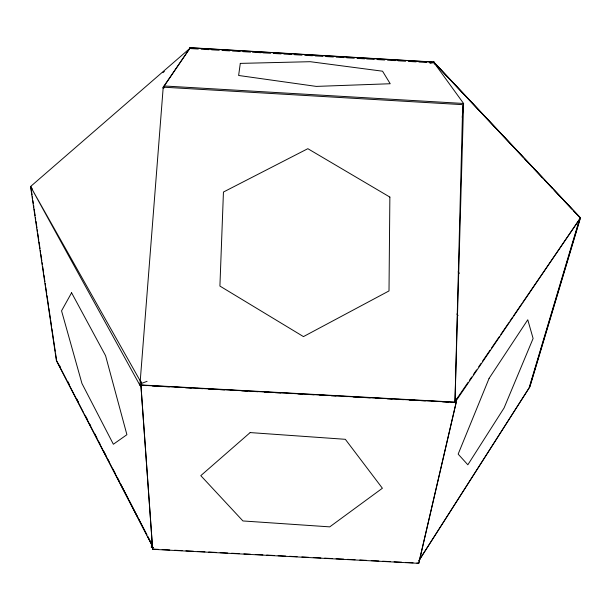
<?xml version="1.0" encoding="UTF-8"?>
<svg xmlns="http://www.w3.org/2000/svg" width="611" height="611" viewBox="0 0 611 611"><rect width="100%" height="100%" fill="white"/><g stroke="black" fill="none" stroke-linecap="round" stroke-linejoin="round"><path stroke-width="0.92" d="M153.277 547.41L151.375 547.311L151.513 541.583M164.199 87.847L164.244 85.983L189.716 48.513L30.55 186.538L56.411 360.727L151.925 545.218M433.871 62.108L580.45 217.89L454.958 402.504L462.733 104.664L163.221 87.167L139.896 385.251L140.736 386.458M454.958 402.504L463.589 103.473L433.665 62.169L430.083 63.269M462.222 117.358L463.589 103.473L164.244 85.983M158.348 549.373L152.643 549.075L152.872 547.212M152.643 549.075L140.92 384.938L141.187 383.082M151.375 547.311L151.795 545.463M151.788 545.699L151.368 547.548L153.269 547.647M455.943 398.464L456.188 402.198L418.772 563.113L416.87 563.014M529.699 386.855L580.229 217.974L573.714 211.047M454.485 402.214L467.95 382.517M469.569 380.157L471.723 377.002M473.334 374.635L476.565 369.915M478.726 366.76L480.88 363.606M482.491 361.246L490.037 350.218M491.649 347.85L499.195 336.821M500.806 334.454L508.887 322.639M509.964 321.065L512.66 317.124M513.736 315.551L521.817 303.728M522.894 302.155L579.449 219.425L529.065 388L418.886 560.661L529.89 386.778L580.45 217.89L433.665 62.169L522.909 157.035M163.221 87.167L189.716 48.513M162.984 87.892L164.412 86.632M163.19 87.984L164.619 86.724M162.923 72.671L164.359 71.418M147.068 381.333L141.912 383.273L140.507 380.783M162.152 549.579L169.751 549.976M174.509 550.228L182.109 550.633M185.912 550.832L193.511 551.229M197.315 551.435L204.922 551.832M208.725 552.031L216.325 552.436M220.128 552.634L227.735 553.039M231.531 553.238L239.138 553.635M243.888 553.887L250.541 554.238M255.299 554.49L262.898 554.887M266.702 555.093L274.301 555.491M278.104 555.689L285.711 556.094M289.515 556.293L297.114 556.697M301.865 556.949L308.524 557.301M313.275 557.545L320.874 557.95M324.678 558.149L332.285 558.553M336.081 558.752L343.688 559.149M347.491 559.355L355.09 559.752M359.848 560.004L366.501 560.356M371.251 560.608L378.858 561.005M382.654 561.211L390.261 561.608M394.064 561.807L401.664 562.212M405.467 562.41L413.074 562.815M140.92 384.938L456.188 402.198M146.556 385.617L139.896 385.251L30.55 186.538L141.622 383.38M152.269 385.931L157.982 386.244M163.695 386.557L169.4 386.87M175.113 387.183L179.871 387.443M185.584 387.756L191.296 388.069M197.009 388.382L202.715 388.695M208.427 389.008L213.186 389.268M219.853 389.635L224.611 389.894M230.316 390.208L236.029 390.521M241.742 390.834L247.455 391.139M253.168 391.452L257.926 391.712M264.586 392.079L269.344 392.338M275.057 392.652L280.77 392.965M286.475 393.278L292.188 393.591M297.901 393.904L302.659 394.164M309.326 394.53L314.085 394.79M319.79 395.103L325.503 395.416M331.215 395.729L335.974 395.989M342.641 396.356L347.399 396.615M353.105 396.929L358.817 397.242M364.53 397.555L370.243 397.868M375.948 398.181L380.714 398.441M387.374 398.8L392.132 399.059M397.845 399.373L403.558 399.686M409.263 399.999L414.976 400.312M420.689 400.625L425.447 400.885M432.107 401.251L436.873 401.511M442.578 401.824L448.291 402.137M189.708 47.658L434.192 62.062M189.685 47.803L434.2 62.207L434.322 64.117M190.67 48.575L198.277 49.017M201.134 49.186L208.741 49.636M211.597 49.804L219.204 50.255M222.06 50.423L229.667 50.866M232.516 51.034L240.131 51.484M242.979 51.652L250.586 52.103M252.496 52.21L261.05 52.714M262.951 52.829L270.566 53.279M273.415 53.447L281.022 53.898M283.878 54.066L291.485 54.509M294.342 54.677L301.949 55.127M304.805 55.296L312.412 55.746M315.268 55.914L322.875 56.357M325.724 56.525L333.339 56.976M336.187 57.144L343.802 57.594M346.651 57.762L354.258 58.205M357.114 58.373L364.721 58.824M366.623 58.939L374.238 59.382M377.086 59.55L384.693 60M387.55 60.168L395.157 60.619M398.013 60.787L405.62 61.237M408.476 61.406L416.083 61.848M418.94 62.017L426.547 62.467M429.396 62.635L433.207 62.857M524.207 158.425L532.677 167.422M533.983 168.812L542.453 177.809M544.401 179.886L552.222 188.196M554.177 190.273L561.99 198.583M563.945 200.66L571.766 208.97M458.135 271.88L459.357 273.308M456.86 314.001L458.051 315.497M30.81 186.454L32.215 188.944M56.632 360.643L66.278 379.263M67.149 380.959L83.363 412.265M84.242 413.96L146.907 534.961L138.666 518.93M59.351 365.172L60.222 366.86M67.63 381.226L69.379 384.602M76.787 398.968L78.529 402.344M85.937 416.71L87.678 420.085M89.855 424.309L90.726 425.997M94.652 433.604L96.828 437.827M99.013 442.051L99.883 443.739M103.801 451.346L105.978 455.569M108.162 459.793L109.033 461.481M112.951 469.088L115.135 473.311M117.312 477.535L119.489 481.758M120.359 483.446L128.638 499.5M129.509 501.188L137.796 517.242M31.092 188.341L32.07 194.932M32.345 196.811L32.627 198.697M32.902 200.576L33.322 203.402M33.605 205.288L33.88 207.167M34.163 209.054L35.14 215.645M35.415 217.524L35.698 219.41M35.973 221.297L36.95 227.888M37.233 229.767L37.515 231.653M37.79 233.532L38.768 240.123M39.051 242.009L40.02 248.601M40.303 250.479L40.586 252.366M40.861 254.245L41.838 260.836M42.121 262.722L42.396 264.609M42.678 266.488L43.656 273.079M43.931 274.965L44.909 281.556M45.191 283.435L45.466 285.322M45.749 287.201L46.726 293.792M47.001 295.678L48.536 306.035M48.819 307.921L50.354 318.278M50.629 320.156L51.607 326.748M51.889 328.634L53.424 338.99M53.707 340.877L55.242 351.233M55.517 353.112L56.495 359.703M389.864 197.078L389.008 290.928L303.461 336.6L219.914 286.07L223.443 192.037L307.837 148.687L389.864 197.078M240.299 63.391L238.626 75.474L316.269 86.403L390.208 83.738L382.547 71.197L310.22 61.696L240.299 63.391M456.203 402.45L418.779 563.342L152.62 549.304L140.881 385.182L456.203 402.45M489.083 378.385L458.158 454.118L467.843 464.788L504.083 407.949L533.105 338.471L527.774 319.774L489.083 378.385M71.594 292.776L61.551 310.831L81.95 383.471L113.363 444.243L126.912 434.696L105.573 355.701L71.594 292.776M250.159 432.58L200.798 475.648L242.934 520.954L329.741 526.865L382.394 488.242L345.33 439.309L250.159 432.58M151.727 544.271L147.786 536.657L151.734 544.279"/></g></svg>
